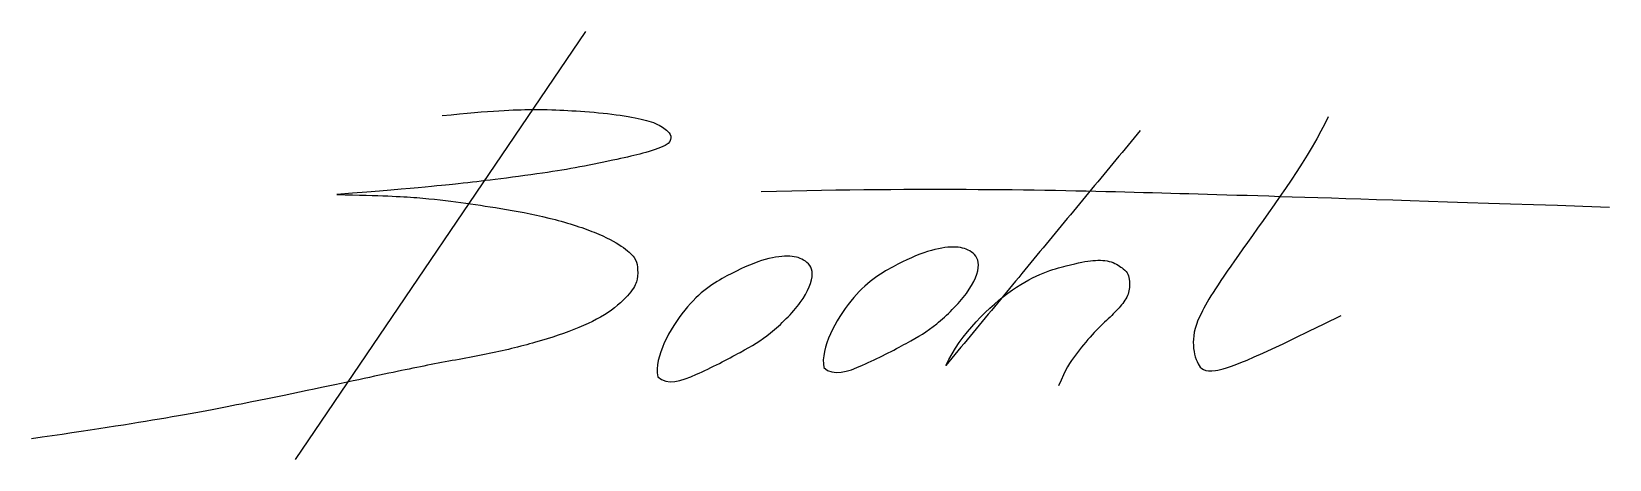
# Model space of a CAD drawing. Header units: millimetres. Extents: x 2913 to 3050, y 1380 to 1417.
import ezdxf

# ---------------------------------------------------------------- set-up
doc = ezdxf.new("R2010")
doc.units = ezdxf.units.MM

msp = doc.modelspace()

# ---------------------------------------------------------------- linework, layer by layer
at = {"color": 5}
msp.add_line((2960.68, 1417.38), (2935.5, 1380.29), dxfattribs=at)
for points, degree in [([(2948.27, 1410.09), (2952.49, 1410.54), (2956.65, 1410.67), (2958.99, 1410.56), (2962.28, 1410.34), (2965.2, 1409.91), (2966.85, 1409.46), (2967.95, 1408.72), (2968.17, 1408.19), (2967.95, 1407.52), (2965.58, 1406.78), (2963.71, 1406.35), (2960.04, 1405.6), (2957.3, 1405.13), (2952.45, 1404.5), (2950.08, 1404.23), (2946.76, 1403.87), (2939.12, 1403.25)], 3), ([(3008.82, 1408.81), (2991.95, 1388.43)], 1), ([(3025.12, 1410), (3023.7, 1406.79), (3016.98, 1397.62), (3013.77, 1392.77), (3013.25, 1390.38), (3013.77, 1388.37), (3014.67, 1387.62), (3018.02, 1388.67), (3026.24, 1392.77)], 3), ([(2939.12, 1403.25), (2943.05, 1403.16), (2946.24, 1403.03), (2949.97, 1402.56), (2953.14, 1402.09), (2957.54, 1401.31), (2961.81, 1399.95), (2963.97, 1398.75), (2965.07, 1397.74), (2965.22, 1397.02), (2965.24, 1395.89), (2964.85, 1394.97), (2963.13, 1393.19), (2960.27, 1391.67), (2956.43, 1390.4), (2952.16, 1389.37), (2947.32, 1388.55), (2942.32, 1387.47), (2932.42, 1385.37), (2922.55, 1383.47), (2912.63, 1382.08)], 3), ([(2975.92, 1403.51), (2990.4, 1403.89), (3010.78, 1403.44), (3024.44, 1402.99), (3049.53, 1402.17)], 3), ([(2966.96, 1387.46), (2966.64, 1389.17), (2969.37, 1394.08), (2973.08, 1396.35), (2976.09, 1397.69), (2978.36, 1398.02), (2979.66, 1397.69), (2980.72, 1396.63), (2979.66, 1393.94), (2976.6, 1390.98), (2974.47, 1389.73), (2970.2, 1387.5), (2967.79, 1386.67), (2966.96, 1387.46)], 3), ([(2981.37, 1388.25), (2981.05, 1389.96), (2983.78, 1394.87), (2987.49, 1397.14), (2990.5, 1398.48), (2992.77, 1398.81), (2994.07, 1398.48), (2995.14, 1397.42), (2994.07, 1394.73), (2991.01, 1391.77), (2988.88, 1390.51), (2984.62, 1388.29), (2982.21, 1387.46), (2981.37, 1388.25)], 3), ([(2991.95, 1388.43), (2993.26, 1391.2), (2998.18, 1395.96), (3002.85, 1397.21), (3004.77, 1397.61), (3006.39, 1397.52), (3007.48, 1396.75), (3007.77, 1396.37), (3007.92, 1395.81), (3007.88, 1394.6), (3007.14, 1393.55), (3006.12, 1392.54), (3004.66, 1391.18), (3003.14, 1389.3), (3002.34, 1388.12), (3001.74, 1386.66)], 3)]:
    msp.add_open_spline(points, degree=degree, dxfattribs=at)

doc.saveas('drawing.dxf')
